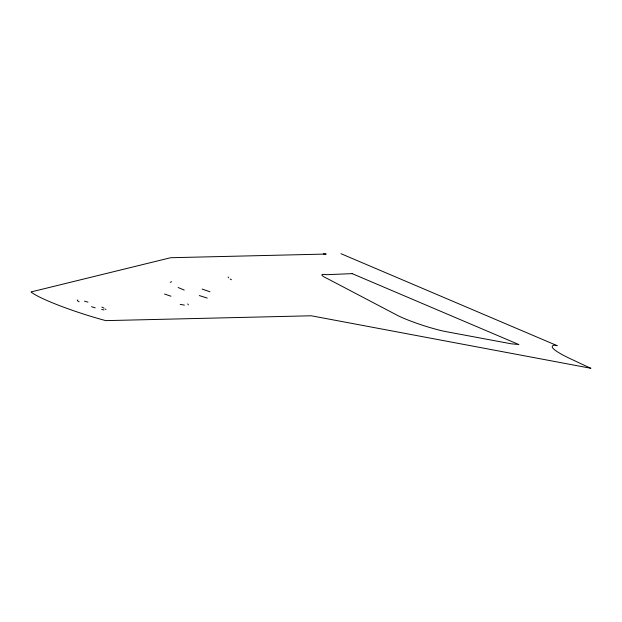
<?xml version="1.0" encoding="UTF-8"?>
<svg xmlns="http://www.w3.org/2000/svg" width="622" height="622" viewBox="0 0 622 622"><rect width="100%" height="100%" fill="white"/><g stroke="black" fill="none" stroke-linecap="round" stroke-linejoin="round"><path stroke-width="0.93" d="M77.245 300.317L77.758 300.029M170.234 282.264L171.641 281.766M323.401 253.869L326.153 254.056L170.622 257.726L31.1 291.928A55.296 6.064 18.2 0 0 105.833 320.633L311.28 315.782L590.9 368.294A217.809 23.9 18.2 0 1 574.712 360.752A84.468 9.268 18.2 0 1 554.28 345.163L557.226 345.692L341.012 253.706M101.689 309.499L103.991 309.888M180.201 304.36L184.407 305.122M84.514 301.172L87.99 302.129M91.496 306.7L95.22 307.851M199.297 295.567L207.235 298.062M202.142 289.082L209.987 291.804M164.542 294.004L170.964 296.227M178.156 287.504L184.244 290.101M101.837 307.081L104.092 308.178M230.187 279.029L231.431 279.752M77.703 300.916L79.111 301.794M228.562 277.832L228.157 277M105.507 309.056L105.965 309.663M187.79 303.933L188.334 304.897M352.169 273.633L326.604 274.675A26.668 2.923 18.2 0 0 327.988 278.92L397.831 315.587A32.321 3.545 18.2 0 0 446.207 331.674L511.097 343.779L518.872 344.557L352.169 273.633"/></g></svg>
